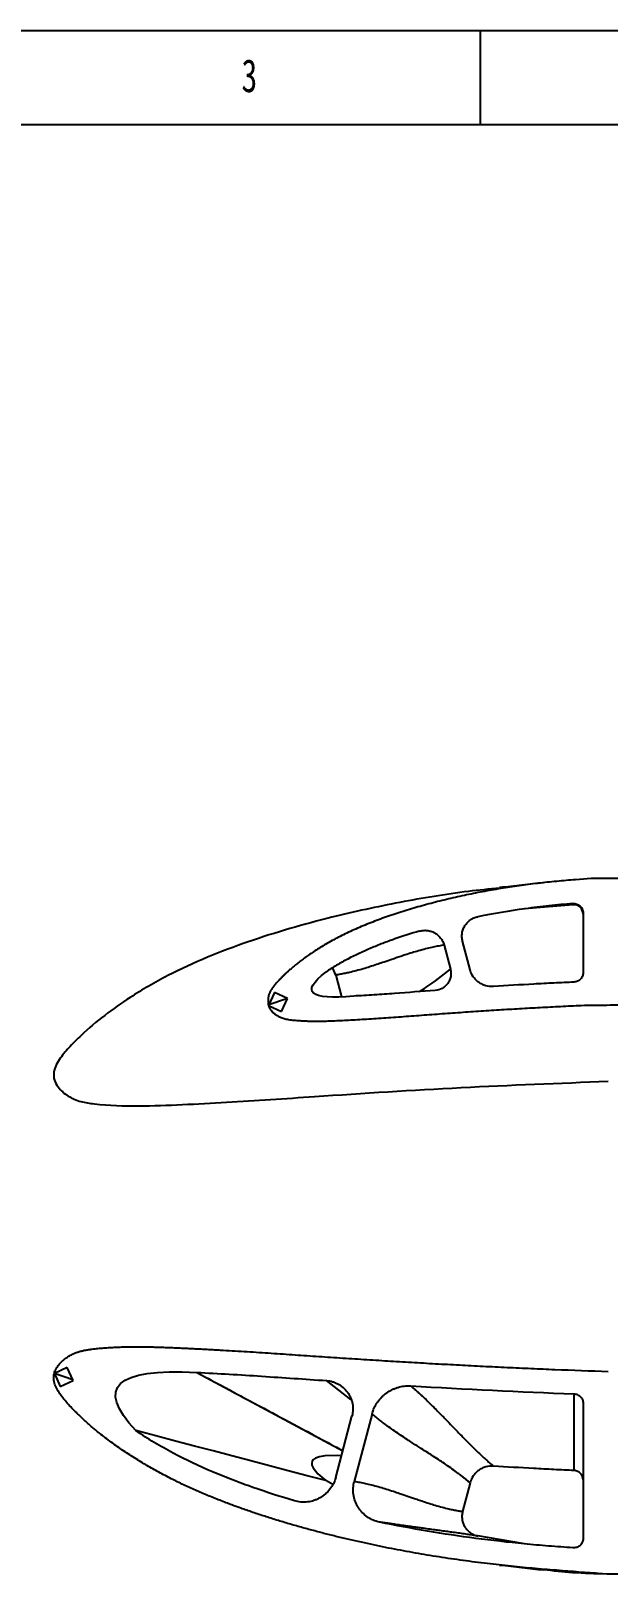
# Model space of a CAD drawing. Header units: millimetres. Extents: x -258 to 1189, y 0 to 841.
# Drawn here: x 104.4 to 165.6, y 677.3 to 841 of the extents above; entities that cross this region are included whole.
import ezdxf

# ---------------------------------------------------------------- set-up
doc = ezdxf.new("R2010")
doc.units = ezdxf.units.MM
doc.layers.add('10', color=7, linetype='Continuous')
doc.layers.add('5', color=7, linetype='Continuous')
doc.styles.add('SLDTEXTSTYLE5', font='TXT', dxfattribs={"width": 0.7})

msp = doc.modelspace()

# ---------------------------------------------------------------- linework, layer by layer
at = {"color": 7, "linetype": 'Continuous', "lineweight": 25}
for p, q in [((161.8263, 748.3795), (156.6794, 747.9402)), ((162.9028, 747.5083), (162.9028, 741.1832)), ((148.175, 744.1032), (148.8459, 741.5472)), ((150.9261, 741.4994), (150.133, 744.5213)), ((136.6971, 740.9246), (136.3738, 741.667)), ((135.6465, 741.2528), (135.6463, 741.253)), ((136.6971, 740.9246), (137.3064, 738.6188)), ((130.2097, 739.0757), (129.5726, 737.7095)), ((131.5691, 738.4418), (129.5973, 737.7625)), ((131.5691, 738.4418), (130.2097, 739.0757)), ((130.9352, 737.0823), (131.5691, 738.4418)), ((129.5677, 737.72), (130.9352, 737.0823)), ((108.2438, 699.3303), (106.8844, 698.6964)), ((108.8778, 697.9708), (108.2438, 699.3303)), ((106.8844, 698.6964), (107.5183, 697.3369)), ((108.8562, 698.0171), (106.8844, 698.6964)), ((107.5183, 697.3369), (108.8778, 697.9708)), ((138.3195, 695.9056), (135.7144, 697.9493)), ((136.6971, 687.6708), (138.4189, 694.1864)), ((140.5481, 694.4156), (138.6597, 687.2694)), ((162.9028, 695.5458), (162.9028, 681.213)), ((115.5142, 692.6423), (115.5144, 692.6425)), ((136.3738, 686.9284), (135.6465, 687.3426)), ((150.9261, 687.096), (150.133, 684.0741)), ((156.6794, 680.6552), (151.7518, 681.4825))]:
    msp.add_line(p, q, dxfattribs=at)
at = {"color": 7, "linetype": 'Continuous', "lineweight": 25, "flags": 128}
for points in [[(121.9694, 698.8158), (122.2778, 698.6506), (122.5862, 698.4853), (122.8946, 698.32), (123.203, 698.1547), (123.5114, 697.9894), (123.8198, 697.8241), (124.4366, 697.4935), (125.0534, 697.1629), (125.3618, 696.9976), (125.9786, 696.667), (126.5954, 696.3364), (126.9038, 696.1712), (127.5205, 695.8406), (128.1373, 695.51), (128.4457, 695.3447), (129.0625, 695.0141), (129.6793, 694.6835), (129.9877, 694.5182), (130.6045, 694.1876), (131.2213, 693.8571), (131.8381, 693.5265), (132.1465, 693.3612), (132.7633, 693.0306), (133.3801, 692.7), (133.6885, 692.5347), (134.3053, 692.2041), (134.922, 691.8736), (135.2304, 691.7083), (135.8472, 691.3777), (136.1556, 691.2124), (136.464, 691.0471), (136.7724, 690.8818), (137.3892, 690.5512), (137.4497, 690.5188)], [(121.9694, 698.8158), (130.2882, 694.358), (137.4497, 690.5189)], [(161.9524, 688.4112), (161.9523, 688.4562), (161.9515, 688.6361), (161.9483, 689.356), (161.9395, 692.2408), (161.9388, 694.3937), (161.939, 694.8241), (161.9407, 696.5454)], [(135.6465, 687.3426), (134.6515, 687.6045), (133.6565, 687.8664), (131.6666, 688.3903), (129.6766, 688.9141), (127.6867, 689.4379), (125.6967, 689.9618), (123.7068, 690.4857), (121.7169, 691.0095), (119.727, 691.5334), (117.6207, 692.0879), (115.5144, 692.6425)], [(137.3064, 689.9766), (136.8448, 690.0041), (135.5238, 689.9572), (134.9762, 689.8645), (134.5668, 689.724), (134.3419, 689.5803), (134.2022, 689.4071), (134.1477, 689.2022), (134.18, 688.9674), (134.2994, 688.7024), (134.7989, 688.0825), (135.6463, 687.3424), (135.6463, 687.3424)]]:
    msp.add_lwpolyline(points, dxfattribs=at)
at = {"color": 7, "linetype": 'Continuous', "lineweight": 25}
msp.add_arc((161.3467, 748.4169), 0.481, 355.54516, 10.533458, dxfattribs=at)
for points, knots in [([(277.7994, 726.0205), (277.2315, 726.2672), (276.2401, 726.6675), (274.8361, 727.2285), (273.5899, 727.7087), (272.3471, 728.1777), (271.101, 728.6376), (269.8527, 729.0915), (268.6026, 729.5404), (267.352, 729.9888), (265.6839, 730.5845), (263.6015, 731.3357), (261.1056, 732.2433), (258.6117, 733.1545), (256.1201, 734.0714), (253.6286, 734.9893), (251.1371, 735.9087), (248.6491, 736.8256), (246.1646, 737.7396), (243.6822, 738.6449), (241.1959, 739.5385), (238.7046, 740.4164), (236.2055, 741.2723), (233.6975, 742.1028), (231.1969, 742.8965), (228.7038, 743.6505), (226.2185, 744.3635), (223.7237, 745.0417), (221.2192, 745.6834), (218.7058, 746.289), (216.1835, 746.8583), (213.6665, 747.3862), (211.1559, 747.8748), (208.6528, 748.3243), (206.1441, 748.738), (203.6302, 749.1191), (201.1111, 749.4668), (198.5874, 749.7835), (196.065, 750.0686), (193.5446, 750.3234), (191.027, 750.5485), (188.5075, 750.7437), (185.9861, 750.9079), (183.4628, 751.043), (180.9377, 751.1459), (178.4098, 751.218), (175.8802, 751.26), (173.3493, 751.2677), (169.8567, 751.236), (167.2086, 751.1539), (165.4028, 751.1547)], [0, 0, 0, 0, 0.01598777, 0.02760342, 0.03903768, 0.05046865, 0.06190106, 0.07333252, 0.08476444, 0.09619655, 0.10763556, 0.13049922, 0.1533554, 0.17620712, 0.19905446, 0.22190714, 0.24476251, 0.26762472, 0.29037137, 0.31311579, 0.33584914, 0.35858632, 0.38131738, 0.40405505, 0.42679851, 0.44905399, 0.47130481, 0.49355542, 0.5158042, 0.5380558, 0.56030563, 0.58256543, 0.60445808, 0.62634262, 0.64822472, 0.67010638, 0.69199188, 0.71388181, 0.73577561, 0.75753483, 0.77928785, 0.80103746, 0.82278231, 0.84452564, 0.86627906, 0.888033, 0.90982087, 0.93159916, 0.95337978, 1, 1, 1, 1]), ([(154.0533, 750.1523), (152.952, 750.0387), (149.4109, 749.6736), (143.4763, 748.68), (137.1714, 747.324), (131.8251, 745.8821), (127.414, 744.4867), (123.0826, 742.8591), (118.8741, 740.9303), (115.2528, 738.8348), (112.1864, 736.704), (110.1009, 734.9223), (108.548, 733.3812), (107.636, 732.3526), (107.0672, 731.4137), (106.7872, 730.6313), (106.8289, 729.7824), (107.3542, 728.869), (108.3146, 728.042), (109.6735, 727.4619), (112.1907, 727.1321), (115.7904, 726.997), (120.4598, 727.1997), (125.1252, 727.4322), (129.7876, 727.7357), (138.0735, 728.3065), (149.9895, 729.0674), (160.364, 729.4727), (165.5512, 729.6753)], [0, 0, 0, 0, 0.02934909, 0.09437049, 0.15938964, 0.20026199, 0.2411331, 0.28200216, 0.32286526, 0.36372487, 0.39274772, 0.42176459, 0.43627873, 0.45078322, 0.45803755, 0.46528808, 0.47251716, 0.47974653, 0.49259362, 0.50544808, 0.51833822, 0.55960523, 0.60088982, 0.64217726, 0.68346482, 0.72475251, 0.86237672, 1, 1, 1, 1]), ([(165.4028, 751.1547), (164.3014, 751.2004), (162.8693, 751.1011), (161.105, 750.9544), (160.1034, 750.8626), (159.1053, 750.7601), (158.1116, 750.6477), (157.1219, 750.5263), (156.137, 750.3934), (155.1564, 750.2506), (154.1804, 750.0969), (153.2091, 749.9324), (152.2423, 749.7568), (151.2809, 749.5699), (150.3244, 749.3732), (149.3742, 749.163), (148.4294, 748.9431), (147.4916, 748.7109), (146.5609, 748.4686), (145.6402, 748.2143), (144.73, 747.9522), (143.8338, 747.6764), (142.9513, 747.393), (142.0857, 747.0963), (141.2379, 746.7914), (140.4102, 746.476), (139.6051, 746.1506), (138.8246, 745.8159), (138.07, 745.475), (137.3457, 745.1213), (136.6504, 744.7622), (135.9871, 744.3971), (135.3585, 744.031), (134.7683, 743.6663), (134.2186, 743.3092), (133.7126, 742.9632), (133.2504, 742.6322), (132.833, 742.316), (132.4568, 742.0179), (132.1186, 741.738), (131.8164, 741.4744), (131.5456, 741.2277), (131.3012, 740.9984), (131.0818, 740.7838), (130.8826, 740.5844), (130.7017, 740.3985), (130.5365, 740.2254), (130.3875, 740.0611), (130.2527, 739.905), (130.1311, 739.7554), (130.0224, 739.6108), (129.9246, 739.4713), (129.8371, 739.3361), (129.7614, 739.2034), (129.6971, 739.0731), (129.6413, 738.9461), (129.5979, 738.8204), (129.567, 738.6966), (129.5436, 738.5756), (129.5382, 738.4428), (129.5263, 738.306), (129.5308, 738.1599), (129.5305, 738.0266), (129.5367, 737.8987), (129.5441, 737.7962), (129.5586, 737.735), (129.5646, 737.7133)], [0, 0, 0, 0, 0.04299486, 0.056146667, 0.069271634, 0.082349518, 0.095401626, 0.108400279, 0.121362007, 0.134287093, 0.147169939, 0.160020906, 0.172829953, 0.185615478, 0.198341322, 0.211039592, 0.223690836, 0.236296331, 0.248839446, 0.261316953, 0.273667727, 0.285901716, 0.298001198, 0.309934466, 0.321701599, 0.333252369, 0.344586737, 0.355677118, 0.366478072, 0.376983131, 0.387209096, 0.397095506, 0.406601846, 0.415670966, 0.424238048, 0.432245828, 0.439657062, 0.446477492, 0.452730231, 0.458437724, 0.463652141, 0.468417426, 0.472772853, 0.476762374, 0.48042624, 0.483798772, 0.486911614, 0.489789848, 0.492474783, 0.494980411, 0.497332818, 0.49954976, 0.501646595, 0.503632067, 0.505523046, 0.507328358, 0.509056712, 0.510719962, 0.512319979, 0.513865047, 0.515912723, 0.517689667, 0.519575635, 0.521126958, 0.522703492, 0.523584316, 0.523584316, 0.523584316, 0.523584316]), ([(158.721, 750.7161), (157.9626, 750.6314), (156.4458, 750.4619), (154.8477, 750.2837), (154.0487, 750.1946)], [0, 0, 0, 0, 0.49999853, 1, 1, 1, 1]), ([(233.0077, 735.0657), (232.5378, 735.2665), (231.76, 735.588), (230.6653, 736.0276), (229.7201, 736.3971), (228.7513, 736.7677), (227.7621, 737.1421), (226.7564, 737.5189), (225.7415, 737.9028), (224.72, 738.2879), (223.6955, 738.6775), (222.6689, 739.0689), (221.6411, 739.4611), (220.6141, 739.8553), (219.5886, 740.2491), (218.566, 740.6415), (217.5487, 741.0341), (216.5343, 741.423), (215.5223, 741.8126), (214.51, 742.2012), (213.4981, 742.587), (212.4893, 742.9703), (211.4852, 743.3476), (210.4876, 743.719), (209.4955, 744.0824), (208.5086, 744.4362), (207.527, 744.7829), (206.55, 745.12), (205.575, 745.4449), (204.603, 745.7631), (203.6307, 746.0692), (202.6584, 746.366), (201.6854, 746.6545), (200.7111, 746.9326), (199.7349, 747.2011), (198.7569, 747.4606), (197.7774, 747.7117), (196.7958, 747.9515), (195.8127, 748.1842), (194.8268, 748.405), (193.8391, 748.6187), (192.848, 748.8212), (191.8539, 749.0158), (190.8561, 749.2003), (189.856, 749.3782), (188.8526, 749.5453), (187.8457, 749.7047), (186.835, 749.8547), (185.8214, 749.9987), (184.8054, 750.1328), (183.7877, 750.2611), (182.7683, 750.3791), (181.7478, 750.491), (180.7261, 750.5933), (179.7042, 750.6886), (178.6817, 750.7752), (177.6589, 750.8524), (176.6361, 750.9239), (175.6129, 750.985), (174.5902, 751.0378), (173.5678, 751.0839), (172.5457, 751.119), (171.5246, 751.1474), (170.5039, 751.1672), (169.4845, 751.1754), (168.4658, 751.1793), (167.1055, 751.1634), (166.0846, 751.1652), (165.4028, 751.1547)], [0, 0, 0, 0, 0.021868, 0.0360125, 0.05048213, 0.065293, 0.08039799, 0.09574546, 0.11124699, 0.12683327, 0.1424609, 0.15814952, 0.17384637, 0.18953605, 0.20522292, 0.22085551, 0.23640457, 0.25188422, 0.26734295, 0.28281152, 0.29828455, 0.31368419, 0.32898995, 0.34418677, 0.35923508, 0.37419973, 0.38905302, 0.40377845, 0.41842961, 0.43302954, 0.44754133, 0.46205173, 0.47652769, 0.49097063, 0.50540957, 0.51985196, 0.53426794, 0.5486778, 0.56309126, 0.57749632, 0.59191172, 0.6063353, 0.62078408, 0.63525871, 0.64975387, 0.66425006, 0.67878984, 0.69337435, 0.70797557, 0.72259726, 0.7372286, 0.75186897, 0.7665119, 0.78115732, 0.7958068, 0.81042998, 0.82506745, 0.83969859, 0.85430628, 0.86892686, 0.88352163, 0.89810069, 0.91269097, 0.92723223, 0.94178341, 0.95631768, 0.97082009, 1, 1, 1, 1]), ([(161.8196, 748.5048), (160.975, 748.4343), (160.1314, 748.3552), (158.4473, 748.1721), (157.6066, 748.0701), (155.0892, 747.7254), (153.417, 747.4472), (151.7518, 747.113)], [0, 0, 0, 0, 0.25, 0.25, 0.5, 0.5, 1, 1, 1, 1]), ([(161.8196, 748.5048), (161.8889, 748.5106), (161.9576, 748.5091), (162.0938, 748.4922), (162.1621, 748.4765), (162.2924, 748.4318), (162.3546, 748.403), (162.4732, 748.3325), (162.5292, 748.2907), (162.6807, 748.1515), (162.7629, 748.0365), (162.8459, 747.8478), (162.8673, 747.781), (162.8956, 747.6463), (162.9028, 747.5778), (162.9028, 747.5083)], [0, 0, 0, 0, 0.125, 0.125, 0.25, 0.25, 0.375, 0.375, 0.5, 0.5, 0.75, 0.75, 0.875, 0.875, 1, 1, 1, 1]), ([(162.9028, 747.3824), (162.9028, 747.4517), (162.8957, 747.5198), (162.8677, 747.6536), (162.8466, 747.72), (162.7916, 747.8457), (162.758, 747.9052), (162.6785, 748.0172), (162.6326, 748.0695), (162.4822, 748.2088), (162.3616, 748.2814), (162.1679, 748.3491), (162.1, 748.3652), (161.9639, 748.3829), (161.8953, 748.3848), (161.8263, 748.3795)], [0, 0, 0, 0, 0.125, 0.125, 0.25, 0.25, 0.375, 0.375, 0.5, 0.5, 0.75, 0.75, 0.875, 0.875, 1, 1, 1, 1]), ([(150.133, 744.5213), (150.0965, 744.6604), (150.0747, 744.8009), (150.0597, 745.0843), (150.0667, 745.229), (150.1096, 745.5107), (150.145, 745.6481), (150.2439, 745.9156), (150.3077, 746.0455), (150.458, 746.2862), (150.5452, 746.3989), (150.7436, 746.6069), (150.8517, 746.6991), (151.0851, 746.8608), (151.2118, 746.9307), (151.4745, 747.0424), (151.6107, 747.0846), (151.7518, 747.113)], [0, 0, 0, 0, 0.125, 0.125, 0.25, 0.25, 0.375, 0.375, 0.5, 0.5, 0.625, 0.625, 0.75, 0.75, 0.875, 0.875, 1, 1, 1, 1]), ([(145.547, 745.5835), (144.6786, 745.3266), (143.8158, 745.0507), (142.5319, 744.6013), (142.105, 744.4462), (141.258, 744.1224), (140.838, 743.9538), (139.5883, 743.4286), (138.7703, 743.0496), (137.5755, 742.4202), (137.182, 742.2014), (136.4059, 741.7429), (136.0236, 741.5029), (135.6465, 741.2528)], [0, 0, 0, 0, 0.25, 0.25, 0.375, 0.375, 0.5, 0.5, 0.75, 0.75, 0.875, 0.875, 1, 1, 1, 1]), ([(145.547, 745.5835), (145.6826, 745.6236), (145.8199, 745.6495), (146.0978, 745.674), (146.24, 745.6723), (146.5187, 745.6408), (146.655, 745.6114), (146.9216, 745.5254), (147.052, 745.4683), (147.2953, 745.3315), (147.4097, 745.2513), (147.6233, 745.0668), (147.7198, 744.9648), (147.8904, 744.7442), (147.9656, 744.624), (148.0899, 744.3715), (148.1391, 744.24), (148.175, 744.1032)], [0, 0, 0, 0, 0.125, 0.125, 0.25, 0.25, 0.375, 0.375, 0.5, 0.5, 0.625, 0.625, 0.75, 0.75, 0.875, 0.875, 1, 1, 1, 1]), ([(148.175, 744.1032), (148.0806, 744.0883), (147.8897, 744.058), (147.6018, 744.0068), (147.3088, 743.9504), (147.0109, 743.8884), (146.5812, 743.7919), (145.9995, 743.6463), (145.3006, 743.4507), (144.5761, 743.2295), (143.9246, 743.0193), (143.1999, 742.7752), (142.466, 742.5244), (141.7024, 742.2626), (140.9859, 742.0214), (140.3046, 741.8009), (139.5871, 741.5817), (138.8799, 741.3835), (138.2408, 741.2233), (137.6828, 741.1007), (137.1947, 741.0054), (136.8639, 740.9517), (136.6971, 740.9246)], [0, 0, 0, 0, 0.02396003, 0.04843994, 0.07343974, 0.09895942, 0.124999, 0.18431355, 0.24999864, 0.30780331, 0.37499907, 0.42219109, 0.5, 0.56989203, 0.62500094, 0.69001867, 0.75000137, 0.81386072, 0.87500101, 0.91597543, 0.95764175, 1, 1, 1, 1]), ([(145.548, 739.1769), (145.7905, 739.3257), (146.9159, 740.0163), (147.9974, 740.8741), (148.8459, 741.5472)], [0, 0, 0, 0, 0.21547755, 1, 1, 1, 1]), ([(148.8459, 741.5472), (148.8796, 741.4186), (148.8986, 741.2888), (148.9085, 741.0266), (148.8988, 740.8928), (148.8511, 740.6346), (148.8135, 740.5089), (148.71, 740.2649), (148.6453, 740.1498), (148.4928, 739.9365), (148.4035, 739.8367), (148.2077, 739.6612), (148.1011, 739.5848), (147.7554, 739.3904), (147.4993, 739.313), (147.2342, 739.2937)], [0, 0, 0, 0, 0.125, 0.125, 0.25, 0.25, 0.375, 0.375, 0.5, 0.5, 0.625, 0.625, 0.75, 0.75, 1, 1, 1, 1]), ([(153.3981, 739.7147), (153.1205, 739.6971), (152.8474, 739.727), (152.4471, 739.8426), (152.3189, 739.8921), (152.0724, 740.0122), (151.9537, 740.0831), (151.7288, 740.2456), (151.6248, 740.3354), (151.4334, 740.5317), (151.3454, 740.6388), (151.1105, 740.9817), (150.9967, 741.2304), (150.9261, 741.4994)], [0, 0, 0, 0, 0.25, 0.25, 0.375, 0.375, 0.5, 0.5, 0.625, 0.625, 0.75, 0.75, 1, 1, 1, 1]), ([(161.9524, 740.1842), (161.596, 740.1665), (161.2395, 740.1487), (160.5266, 740.1158), (160.1702, 740.0986), (159.1008, 740.0437), (158.3878, 740.0057), (156.2491, 739.8893), (154.8233, 739.8048), (153.3981, 739.7147)], [0, 0, 0, 0, 0.125, 0.125, 0.25, 0.25, 0.5, 0.5, 1, 1, 1, 1]), ([(162.9028, 741.1832), (162.9028, 741.1193), (162.8967, 741.0564), (162.8729, 740.9325), (162.8549, 740.871), (162.8078, 740.753), (162.7789, 740.6969), (162.7108, 740.5905), (162.6711, 740.5398), (162.5839, 740.4481), (162.5363, 740.4067), (162.4333, 740.3329), (162.3776, 740.3007), (162.2057, 740.2216), (162.0802, 740.1905), (161.9524, 740.1842)], [0, 0, 0, 0, 0.125, 0.125, 0.25, 0.25, 0.375, 0.375, 0.5, 0.5, 0.625, 0.625, 0.75, 0.75, 1, 1, 1, 1]), ([(147.2342, 739.2937), (145.7965, 739.1888), (144.3591, 739.08), (142.2025, 738.9234), (141.4835, 738.8727), (140.0452, 738.7788), (139.3257, 738.7362), (138.6061, 738.6964)], [0, 0, 0, 0, 0.5, 0.5, 0.75, 0.75, 1, 1, 1, 1]), ([(129.5646, 737.7133), (129.5696, 737.6949), (129.588, 737.6359), (129.6251, 737.5373), (129.6843, 737.4194), (129.7564, 737.3041), (129.8406, 737.1915), (129.9353, 737.0808), (130.0419, 736.9736), (130.1602, 736.8701), (130.2876, 736.7673), (130.4289, 736.6708), (130.5823, 736.5789), (130.7486, 736.4918), (130.9295, 736.4119), (131.1277, 736.3447), (131.3421, 736.2843), (131.5758, 736.2353), (131.8306, 736.1964), (132.1091, 736.163), (132.4148, 736.135), (132.7514, 736.1072), (133.1239, 736.082), (133.5377, 736.0638), (133.9985, 736.0482), (134.5126, 736.0412), (135.0863, 736.0432), (135.7265, 736.0557), (136.4389, 736.0827), (137.2269, 736.1182), (138.0865, 736.1639), (139.0086, 736.2133), (139.979, 736.2706), (140.9864, 736.3328), (142.0218, 736.4047), (143.0798, 736.4789), (144.155, 736.5592), (145.2422, 736.6391), (146.336, 736.7206), (147.4321, 736.8011), (148.5282, 736.8802), (149.6237, 736.9575), (150.7186, 737.0328), (151.8128, 737.1064), (152.906, 737.1778), (153.9975, 737.247), (155.0879, 737.3143), (156.177, 737.3779), (157.2652, 737.4409), (158.3527, 737.4992), (159.4387, 737.5571), (160.5244, 737.6134), (161.6102, 737.6614), (163.2433, 737.7504), (164.5171, 737.7369), (165.4267, 737.7511)], [0.523584316, 0.523584316, 0.523584316, 0.523584316, 0.524327839, 0.525992967, 0.52770741, 0.529478192, 0.531306658, 0.533204702, 0.53517285, 0.537217568, 0.539352495, 0.541573021, 0.543905539, 0.546345778, 0.54891706, 0.551632122, 0.554529264, 0.557624798, 0.560970996, 0.564611415, 0.568595294, 0.572982871, 0.577826283, 0.583202245, 0.589188844, 0.59586412, 0.603319067, 0.611633059, 0.620918437, 0.63121034, 0.642496455, 0.654600359, 0.66734267, 0.680529946, 0.694092384, 0.707949366, 0.722029014, 0.736278706, 0.750601642, 0.764947706, 0.779279655, 0.793601094, 0.807916061, 0.822220595, 0.836510338, 0.850781336, 0.865013247, 0.879253801, 0.893468136, 0.907662528, 0.921867543, 0.936017406, 0.950199375, 0.964396732, 0.999999983, 0.999999983, 0.999999983, 0.999999983]), ([(165.4267, 737.7511), (166.3336, 737.7688), (167.6019, 737.7532), (169.2308, 737.778), (170.3126, 737.7873), (171.3936, 737.7958), (172.4743, 737.7995), (173.5573, 737.8036), (174.6419, 737.8032), (175.729, 737.8027), (176.8181, 737.7976), (177.9095, 737.7914), (179.0025, 737.7826), (180.0964, 737.7717), (181.1914, 737.7586), (182.2867, 737.7434), (183.3814, 737.727), (184.4743, 737.7085), (185.5653, 737.6873), (186.6528, 737.6652), (187.7366, 737.6409), (188.8166, 737.6148), (189.896, 737.5879), (190.9765, 737.5573), (192.0617, 737.5284), (193.1519, 737.4936), (194.2464, 737.4603), (195.3433, 737.4236), (196.441, 737.3853), (197.5386, 737.3473), (198.6355, 737.3063), (199.7309, 737.2642), (200.8242, 737.2224), (201.9141, 737.1791), (203.0012, 737.1338), (204.0885, 737.0911), (205.1776, 737.0438), (206.2683, 736.9986), (207.3587, 736.9512), (208.447, 736.9012), (209.5313, 736.8499), (210.6111, 736.7964), (211.6856, 736.7379), (212.7548, 736.6772), (213.8189, 736.6114), (214.8772, 736.5405), (215.9309, 736.4655), (216.9785, 736.384), (218.0219, 736.2971), (219.0598, 736.2025), (220.0929, 736.1039), (221.1196, 735.9971), (222.1408, 735.8827), (223.1555, 735.7601), (224.1631, 735.6329), (225.1609, 735.4956), (226.1472, 735.3524), (227.1193, 735.2016), (228.0731, 735.043), (229.0076, 734.8758), (229.9201, 734.6965), (230.8116, 734.5086), (231.8406, 734.2686), (232.5705, 734.0827), (233.0097, 733.96)], [0.000000022, 0.000000022, 0.000000022, 0.000000022, 0.040120112, 0.056099632, 0.072063511, 0.087974957, 0.103920019, 0.119873122, 0.135882975, 0.151896165, 0.167961525, 0.184061889, 0.200178938, 0.21631274, 0.232454275, 0.248621957, 0.264766042, 0.280886227, 0.29697333, 0.313036956, 0.329004158, 0.344929645, 0.360827216, 0.376764824, 0.392747756, 0.408847743, 0.425015795, 0.441187717, 0.457395552, 0.473603219, 0.489773978, 0.505948995, 0.522096674, 0.538171307, 0.554200251, 0.570229312, 0.586307987, 0.602423075, 0.618519741, 0.634588816, 0.650612251, 0.666540039, 0.682413188, 0.698213716, 0.713914685, 0.729575586, 0.745133095, 0.76064253, 0.776059002, 0.791447175, 0.806747756, 0.821967329, 0.837107069, 0.85220426, 0.867181137, 0.882032327, 0.896757535, 0.91126783, 0.925548015, 0.939529354, 0.953259823, 0.966686198, 0.979827877, 1, 1, 1, 1]), ([(277.7994, 702.5749), (277.2315, 702.3282), (276.2401, 701.9279), (274.8361, 701.3669), (273.5899, 700.8868), (272.3471, 700.4177), (271.101, 699.9578), (269.8527, 699.5039), (268.6026, 699.055), (267.352, 698.6066), (265.6839, 698.0109), (263.6015, 697.2597), (261.1056, 696.3521), (258.6117, 695.4409), (256.1201, 694.524), (253.6286, 693.6062), (251.1371, 692.6867), (248.6491, 691.7698), (246.1646, 690.8558), (243.6822, 689.9505), (241.1959, 689.0569), (238.7046, 688.179), (236.2055, 687.3231), (233.6975, 686.4927), (231.1969, 685.6989), (228.7038, 684.9449), (226.2185, 684.2319), (223.7237, 683.5537), (221.2192, 682.912), (218.7058, 682.3064), (216.1835, 681.7371), (213.6665, 681.2092), (211.1559, 680.7206), (208.6528, 680.2711), (206.1441, 679.8574), (203.6302, 679.4763), (201.1111, 679.1286), (198.5874, 678.8119), (196.065, 678.5269), (193.5446, 678.272), (191.027, 678.0469), (188.5075, 677.8518), (185.9861, 677.6875), (183.4628, 677.5524), (180.9377, 677.4495), (178.4098, 677.3774), (175.8802, 677.3354), (173.3493, 677.3277), (169.8567, 677.3594), (167.2086, 677.4415), (165.4028, 677.4407)], [0, 0, 0, 0, 0.01598777, 0.02760342, 0.03903768, 0.05046865, 0.06190106, 0.07333252, 0.08476444, 0.09619655, 0.10763556, 0.13049922, 0.1533554, 0.17620712, 0.19905446, 0.22190714, 0.24476251, 0.26762472, 0.29037137, 0.31311579, 0.33584914, 0.35858632, 0.38131738, 0.40405505, 0.42679851, 0.44905399, 0.47130481, 0.49355542, 0.5158042, 0.5380558, 0.56030563, 0.58256543, 0.60445808, 0.62634262, 0.64822472, 0.67010638, 0.69199188, 0.71388181, 0.73577561, 0.75753483, 0.77928785, 0.80103746, 0.82278231, 0.84452564, 0.86627906, 0.888033, 0.90982087, 0.93159916, 0.95337978, 1, 1, 1, 1]), ([(165.4028, 677.4407), (163.8364, 677.5503), (161.4197, 677.7427), (158.1503, 677.9871), (155.5996, 678.2291), (153.053, 678.5077), (150.5121, 678.8304), (147.9772, 679.1963), (145.4493, 679.6079), (143.3407, 679.9937), (141.6473, 680.3277), (140.3668, 680.5954), (139.0891, 680.8748), (137.8146, 681.1685), (136.5432, 681.4755), (135.2748, 681.7962), (133.9986, 682.1341), (132.7149, 682.4889), (131.4246, 682.8629), (130.1393, 683.253), (128.8599, 683.6622), (127.586, 684.0889), (126.3186, 684.5359), (125.2609, 684.9297), (124.4089, 685.2583), (123.7607, 685.5164), (123.115, 685.78), (122.4727, 686.0514), (121.8336, 686.3288), (121.1984, 686.6143), (120.5572, 686.9127), (119.9094, 687.2236), (119.2569, 687.5498), (118.6079, 687.884), (117.9642, 688.2293), (117.324, 688.5843), (116.6878, 688.9502), (116.0378, 689.337), (115.3753, 689.7455), (114.7026, 690.1768), (114.0384, 690.619), (113.3858, 691.0722), (112.7464, 691.5341), (112.1236, 692.0054), (111.5947, 692.4234), (111.1556, 692.7862), (110.7974, 693.0897), (110.4431, 693.4024), (110.0876, 693.7239), (109.7299, 694.0591), (109.3668, 694.4096), (108.9556, 694.8185), (108.4977, 695.2858), (108.0161, 695.8192), (107.5743, 696.3728), (107.2039, 696.9426), (106.9341, 697.523), (106.7939, 698.1158), (106.8355, 698.6339), (106.9428, 698.9684), (107.0717, 699.1865), (107.1909, 699.4241), (107.4285, 699.7152), (107.7205, 700.0157), (108.0514, 700.2875), (108.406, 700.5293), (108.7633, 700.7277), (109.1151, 700.8839), (109.456, 701.0049), (109.7998, 701.1006), (110.1457, 701.176), (110.4938, 701.2344), (110.8432, 701.2817), (111.2854, 701.3312), (111.8206, 701.3824), (112.4491, 701.4328), (113.0794, 701.4717), (113.7108, 701.5004), (114.343, 701.5215), (114.9757, 701.5326), (115.6089, 701.5373), (116.2421, 701.5329), (116.8751, 701.5231), (117.5076, 701.5076), (118.1397, 701.4876), (118.7718, 701.464), (119.4038, 701.4382), (120.0362, 701.4101), (120.6689, 701.3812), (121.3019, 701.3522), (121.9348, 701.321), (122.5677, 701.2898), (123.2005, 701.2577), (123.8335, 701.2237), (124.678, 701.1773), (125.7339, 701.1165), (127.0008, 701.0384), (128.2673, 700.9581), (129.5336, 700.8739), (130.7998, 700.7889), (132.0661, 700.7027), (133.3325, 700.6156), (134.5992, 700.5304), (135.8658, 700.4448), (137.1323, 700.3616), (138.3986, 700.2781), (139.6652, 700.1965), (140.9319, 700.1164), (142.6203, 700.0117), (144.7302, 699.8846), (147.2616, 699.7392), (149.7929, 699.6017), (152.3243, 699.4704), (154.8564, 699.348), (157.3893, 699.2324), (160.954, 699.0829), (163.6748, 698.9807), (165.5512, 698.9201)], [0, 0, 0, 0, 0.037810127, 0.058378142, 0.078944165, 0.099502757, 0.120062306, 0.140618196, 0.161171844, 0.181730392, 0.192232993, 0.202733734, 0.213231801, 0.223726436, 0.234226583, 0.244725708, 0.255230035, 0.266014973, 0.276796177, 0.287577874, 0.298358395, 0.309139928, 0.31992681, 0.330717371, 0.336315928, 0.341916893, 0.34751551, 0.353112043, 0.35870546, 0.364292741, 0.369880161, 0.375736121, 0.381592742, 0.387447349, 0.393312559, 0.399182199, 0.405074118, 0.410984135, 0.41739554, 0.423814744, 0.430225953, 0.436607106, 0.442946104, 0.449218507, 0.455412895, 0.459176702, 0.462934888, 0.466716263, 0.470556156, 0.474475231, 0.47851987, 0.482707985, 0.488439354, 0.49427259, 0.500005689, 0.505479778, 0.510596009, 0.515360546, 0.519964911, 0.522941483, 0.523713317, 0.526061566, 0.529321954, 0.532702959, 0.536149006, 0.539609724, 0.543025292, 0.545975002, 0.548870241, 0.551727175, 0.554561889, 0.557391908, 0.560223219, 0.563052882, 0.568106577, 0.573167981, 0.578234398, 0.583311455, 0.588388324, 0.593465992, 0.598549122, 0.603634584, 0.60871431, 0.613792524, 0.618869059, 0.62394358, 0.629023617, 0.634100922, 0.639186879, 0.644273168, 0.649360468, 0.654444114, 0.659532454, 0.664617865, 0.669708001, 0.679898873, 0.690085219, 0.700273946, 0.710457126, 0.720645539, 0.730830795, 0.741020462, 0.751213282, 0.761401695, 0.771588867, 0.781775629, 0.79196117, 0.802149496, 0.812340623, 0.832694999, 0.853048018, 0.873395476, 0.893737901, 0.914086761, 0.934438591, 0.95479294, 0.999999721, 0.999999721, 0.999999721, 0.999999721]), ([(121.9694, 698.8158), (123.1157, 698.7593), (124.2617, 698.6976), (126.553, 698.5623), (127.6984, 698.4893), (131.1341, 698.2623), (133.424, 698.1018), (135.7144, 697.9493)], [0, 0, 0, 0, 0.25, 0.25, 0.5, 0.5, 1, 1, 1, 1]), ([(135.7144, 697.9493), (135.9364, 697.9345), (136.153, 697.8956), (136.4701, 697.8021), (136.575, 697.7648), (136.7793, 697.679), (136.8783, 697.6308), (137.0701, 697.5242), (137.1629, 697.4658), (137.3423, 697.3385), (137.4293, 697.2693), (137.6778, 697.0481), (137.8245, 696.8849), (138.0814, 696.528), (138.1916, 696.3325), (138.3638, 695.9286), (138.4277, 695.718), (138.5087, 695.2809), (138.5245, 695.0618), (138.5083, 694.6228), (138.4757, 694.4014), (138.4189, 694.1864)], [0, 0, 0, 0, 0.125, 0.125, 0.1875, 0.1875, 0.25, 0.25, 0.3125, 0.3125, 0.375, 0.375, 0.5, 0.5, 0.625, 0.625, 0.75, 0.75, 0.875, 0.875, 1, 1, 1, 1]), ([(140.5481, 694.4156), (140.607, 694.6385), (140.6842, 694.8533), (140.8267, 695.164), (140.8786, 695.2657), (140.9915, 695.465), (141.0528, 695.563), (141.2474, 695.8464), (141.3918, 696.0221), (141.6299, 696.2664), (141.7129, 696.3446), (141.8862, 696.4943), (141.9769, 696.5661), (142.2552, 696.7675), (142.4502, 696.8845), (142.7566, 697.0346), (142.8611, 697.0804), (143.0747, 697.1633), (143.1843, 697.2004), (143.5138, 697.2965), (143.7367, 697.3412), (144.1889, 697.3926), (144.4194, 697.3991), (144.6495, 697.3856)], [0, 0, 0, 0, 0.125, 0.125, 0.1875, 0.1875, 0.25, 0.25, 0.375, 0.375, 0.4375, 0.4375, 0.5, 0.5, 0.625, 0.625, 0.6875, 0.6875, 0.75, 0.75, 0.875, 0.875, 1, 1, 1, 1]), ([(144.6495, 697.3856), (144.7337, 697.3132), (144.9015, 697.1687), (145.147, 696.9532), (145.3869, 696.7394), (145.621, 696.5275), (145.9616, 696.214), (146.4112, 695.7892), (146.9459, 695.2676), (147.48, 694.7323), (147.9529, 694.249), (148.4723, 693.7101), (149.0013, 693.1579), (149.552, 692.5824), (150.0723, 692.0424), (150.5679, 691.5356), (151.1046, 690.9974), (151.6386, 690.4765), (152.1428, 689.9998), (152.5917, 689.5889), (152.9915, 689.2321), (153.2638, 688.9968), (153.3981, 688.8807)], [0, 0, 0, 0, 0.02536678, 0.05055007, 0.07554989, 0.10036625, 0.12499917, 0.18576188, 0.24999888, 0.30906797, 0.37499924, 0.42105501, 0.50000001, 0.57065779, 0.62500077, 0.69127799, 0.75000113, 0.81520792, 0.87500083, 0.91778782, 0.95945422, 1, 1, 1, 1]), ([(161.9407, 696.5454), (162.0051, 696.5429), (162.0682, 696.5344), (162.1919, 696.5055), (162.2532, 696.4849), (162.37, 696.4325), (162.4252, 696.4011), (162.5294, 696.3279), (162.5788, 696.2857), (162.6672, 696.1939), (162.7067, 696.1441), (162.7763, 696.0369), (162.8062, 695.9795), (162.8776, 695.8027), (162.9028, 695.6747), (162.9028, 695.5458)], [0, 0, 0, 0, 0.125, 0.125, 0.25, 0.25, 0.375, 0.375, 0.5, 0.5, 0.625, 0.625, 0.75, 0.75, 1, 1, 1, 1]), ([(150.9261, 687.096), (150.8455, 687.1642), (150.6825, 687.302), (150.4345, 687.5059), (150.1806, 687.7102), (149.9207, 687.9142), (149.5415, 688.2045), (149.0228, 688.5862), (148.3872, 689.0325), (147.7241, 689.4796), (147.0974, 689.8901), (146.4256, 690.3206), (145.7111, 690.7739), (145.0228, 691.2112), (144.353, 691.6402), (143.7523, 692.0337), (143.0933, 692.4778), (142.4557, 692.925), (141.885, 693.3441), (141.3955, 693.7212), (140.972, 694.0597), (140.6901, 694.2964), (140.5481, 694.4156)], [0, 0, 0, 0, 0.02403937, 0.04855898, 0.07355881, 0.09903887, 0.12499915, 0.18462909, 0.24999884, 0.30857963, 0.3749992, 0.4291263, 0.49999998, 0.57828687, 0.62500076, 0.69082447, 0.75000113, 0.81416106, 0.87500084, 0.91605703, 0.9577234, 1, 1, 1, 1]), ([(132.3213, 685.2076), (130.8386, 685.6444), (129.3707, 686.114), (127.1953, 686.8776), (126.4747, 687.1423), (125.0431, 687.6928), (124.3321, 687.9788), (122.2171, 688.8766), (120.8319, 689.5305), (118.8017, 690.617), (118.1328, 690.9968), (116.811, 691.7916), (116.1581, 692.2067), (115.5144, 692.6425)], [0, 0, 0, 0, 0.25, 0.25, 0.375, 0.375, 0.5, 0.5, 0.75, 0.75, 0.875, 0.875, 1, 1, 1, 1]), ([(136.6971, 687.6708), (136.637, 687.4432), (136.555, 687.2252), (136.3489, 686.8076), (136.2232, 686.6064), (135.9384, 686.2386), (135.7788, 686.0701), (135.5134, 685.8407), (135.4203, 685.768), (135.2293, 685.6339), (135.0326, 685.51), (134.8249, 685.4063), (134.6116, 685.3128), (134.5016, 685.271), (134.1668, 685.1627), (133.9398, 685.1137), (133.4782, 685.061), (133.2413, 685.0577), (132.7762, 685.098), (132.5471, 685.1411), (132.3213, 685.2076)], [0, 0, 0, 0, 0.125, 0.125, 0.25, 0.25, 0.375, 0.375, 0.4375, 0.4375, 0.5, 0.5625, 0.5625, 0.625, 0.625, 0.75, 0.75, 0.875, 0.875, 1, 1, 1, 1]), ([(153.3981, 688.8807), (153.1205, 688.8983), (152.8474, 688.8684), (152.4471, 688.7528), (152.3189, 688.7033), (152.0724, 688.5832), (151.9537, 688.5123), (151.7288, 688.3498), (151.6248, 688.26), (151.4334, 688.0637), (151.3454, 687.9566), (151.1105, 687.6137), (150.9967, 687.365), (150.9261, 687.096)], [0, 0, 0, 0, 0.25, 0.25, 0.375, 0.375, 0.5, 0.5, 0.625, 0.625, 0.75, 0.75, 1, 1, 1, 1]), ([(161.9524, 688.4112), (161.596, 688.4289), (161.2395, 688.4467), (160.5266, 688.4796), (160.1702, 688.4968), (159.1008, 688.5517), (158.3878, 688.5897), (156.2491, 688.7061), (154.8233, 688.7906), (153.3981, 688.8807)], [0, 0, 0, 0, 0.125, 0.125, 0.25, 0.25, 0.5, 0.5, 1, 1, 1, 1]), ([(162.9028, 687.4122), (162.9028, 687.4761), (162.8967, 687.5391), (162.8729, 687.6629), (162.8549, 687.7244), (162.8078, 687.8424), (162.7789, 687.8985), (162.7108, 688.0049), (162.6711, 688.0556), (162.5839, 688.1473), (162.5363, 688.1887), (162.4333, 688.2625), (162.3776, 688.2947), (162.2057, 688.3738), (162.0802, 688.4049), (161.9524, 688.4112)], [0, 0, 0, 0, 0.125, 0.125, 0.25, 0.25, 0.375, 0.375, 0.5, 0.5, 0.625, 0.625, 0.75, 0.75, 1, 1, 1, 1]), ([(141.3263, 682.9495), (141.0927, 682.9985), (140.8676, 683.0705), (140.4341, 683.2587), (140.2243, 683.3764), (139.8383, 683.6478), (139.6602, 683.8018), (139.4158, 684.061), (139.3382, 684.1522), (139.1942, 684.3399), (139.0605, 684.534), (138.9469, 684.7404), (138.8436, 684.9532), (138.7968, 685.0635), (138.6746, 685.3981), (138.6166, 685.6263), (138.5471, 686.093), (138.5359, 686.3334), (138.562, 686.8052), (138.5987, 687.0386), (138.6597, 687.2694)], [0, 0, 0, 0, 0.125, 0.125, 0.25, 0.25, 0.375, 0.375, 0.4375, 0.4375, 0.5, 0.5625, 0.5625, 0.625, 0.625, 0.75, 0.75, 0.875, 0.875, 1, 1, 1, 1]), ([(138.6597, 687.2694), (138.7601, 687.2536), (138.9599, 687.2219), (139.2568, 687.1689), (139.5498, 687.1122), (139.8388, 687.0516), (140.2667, 686.9552), (140.8424, 686.8103), (141.5491, 686.6109), (142.2663, 686.3902), (142.9474, 686.1679), (143.6634, 685.9245), (144.4276, 685.66), (145.1607, 685.407), (145.8847, 685.1609), (146.5345, 684.9494), (147.2584, 684.7267), (147.9572, 684.5301), (148.6041, 684.3676), (149.1632, 684.2453), (149.6515, 684.1511), (149.9743, 684.0995), (150.133, 684.0741)], [0, 0, 0, 0, 0.02547232, 0.05070837, 0.07570815, 0.10047167, 0.12499895, 0.18612667, 0.24999857, 0.30997254, 0.37499903, 0.43019097, 0.50000002, 0.5781383, 0.625001, 0.69217696, 0.75000146, 0.81564803, 0.87500108, 0.91803945, 0.95970575, 1, 1, 1, 1]), ([(151.7518, 681.4825), (151.6566, 681.4965), (151.4647, 681.5248), (151.18, 681.5665), (150.8946, 681.6081), (150.6092, 681.6495), (150.201, 681.7083), (149.6614, 681.7852), (149.0253, 681.8746), (148.3845, 681.9634), (147.7935, 682.0446), (147.1714, 682.1293), (146.5177, 682.218), (145.8844, 682.3041), (145.2641, 682.3886), (144.6944, 682.4668), (144.0573, 682.5551), (143.4196, 682.6447), (142.8257, 682.7295), (142.2949, 682.8064), (141.821, 682.8759), (141.492, 682.9248), (141.3263, 682.9495)], [0, 0, 0, 0, 0.02414434, 0.04871642, 0.07371624, 0.09914377, 0.12499901, 0.18473217, 0.24999863, 0.30865235, 0.37499905, 0.42902713, 0.5, 0.5774267, 0.62500095, 0.69083188, 0.75000138, 0.81418211, 0.875001, 0.91611332, 0.95777962, 1, 1, 1, 1]), ([(161.8263, 680.2159), (160.9662, 680.2819), (160.1061, 680.3465), (158.3865, 680.4829), (157.5273, 680.5572), (154.9525, 680.8082), (153.2383, 681.0005), (149.8163, 681.4485), (148.1077, 681.7024), (144.7066, 682.2758), (143.0129, 682.5954), (141.3263, 682.9495)], [0, 0, 0, 0, 0.125, 0.125, 0.25, 0.25, 0.5, 0.5, 0.75, 0.75, 1, 1, 1, 1]), ([(150.133, 684.0741), (150.0965, 683.935), (150.0747, 683.7945), (150.0597, 683.5111), (150.0667, 683.3665), (150.1096, 683.0847), (150.145, 682.9473), (150.2439, 682.6798), (150.3077, 682.55), (150.458, 682.3092), (150.5452, 682.1966), (150.7436, 681.9885), (150.8517, 681.8963), (151.0851, 681.7346), (151.2118, 681.6647), (151.4745, 681.553), (151.6107, 681.5108), (151.7518, 681.4825)], [0, 0, 0, 0, 0.125, 0.125, 0.25, 0.25, 0.375, 0.375, 0.5, 0.5, 0.625, 0.625, 0.75, 0.75, 0.875, 0.875, 1, 1, 1, 1]), ([(162.9028, 681.213), (162.9028, 681.1437), (162.8957, 681.0757), (162.8677, 680.9419), (162.8466, 680.8754), (162.7916, 680.7497), (162.758, 680.6902), (162.6785, 680.5782), (162.6326, 680.5259), (162.4822, 680.3866), (162.3616, 680.314), (162.1679, 680.2463), (162.1, 680.2302), (161.9639, 680.2125), (161.8953, 680.2106), (161.8263, 680.2159)], [0, 0, 0, 0, 0.125, 0.125, 0.25, 0.25, 0.375, 0.375, 0.5, 0.5, 0.75, 0.75, 0.875, 0.875, 1, 1, 1, 1]), ([(154.0487, 678.4008), (154.8477, 678.3117), (156.4458, 678.1335), (157.9626, 677.964), (158.721, 677.8793)], [0, 0, 0, 0, 0.500001474, 1, 1, 1, 1]), ([(165.4028, 677.4407), (164.1952, 677.4696), (161.9616, 677.5232), (159.7416, 677.773), (158.7218, 677.8877)], [0, 0, 0, 0, 0.540625407, 1, 1, 1, 1])]:
    msp.add_open_spline(points, degree=3, knots=knots, dxfattribs=at)
for points in [[(138.6061, 738.6964), (133.9095, 738.267), (132.9229, 739.1193), (135.6463, 741.253)], [(115.5142, 692.6423), (111.2128, 697.232), (113.3645, 699.2899), (121.9694, 698.8158)], [(144.6495, 697.3856), (150.4113, 697.0469), (156.1749, 696.7641), (161.9407, 696.5454)]]:
    msp.add_open_spline(points, degree=3, dxfattribs=at)
at = {"layer": '5', "color": 7}
msp.add_line((1189, 841), (0, 841), dxfattribs=at)
at = {"layer": '5'}
msp.add_line((152, 841), (152, 831.0501), dxfattribs=at)
at = {"layer": '5', "color": 7, "lineweight": 25}
msp.add_line((1179, 831.0501), (25, 831.0501), dxfattribs=at)

# ---------------------------------------------------------------- texts
at = {"layer": '10', "insert": (127.5444, 838.0095), "char_height": 3.5, "attachment_point": 2, "style": 'SLDTEXTSTYLE5'}
msp.add_mtext('3', dxfattribs=at)

doc.saveas('drawing.dxf')
